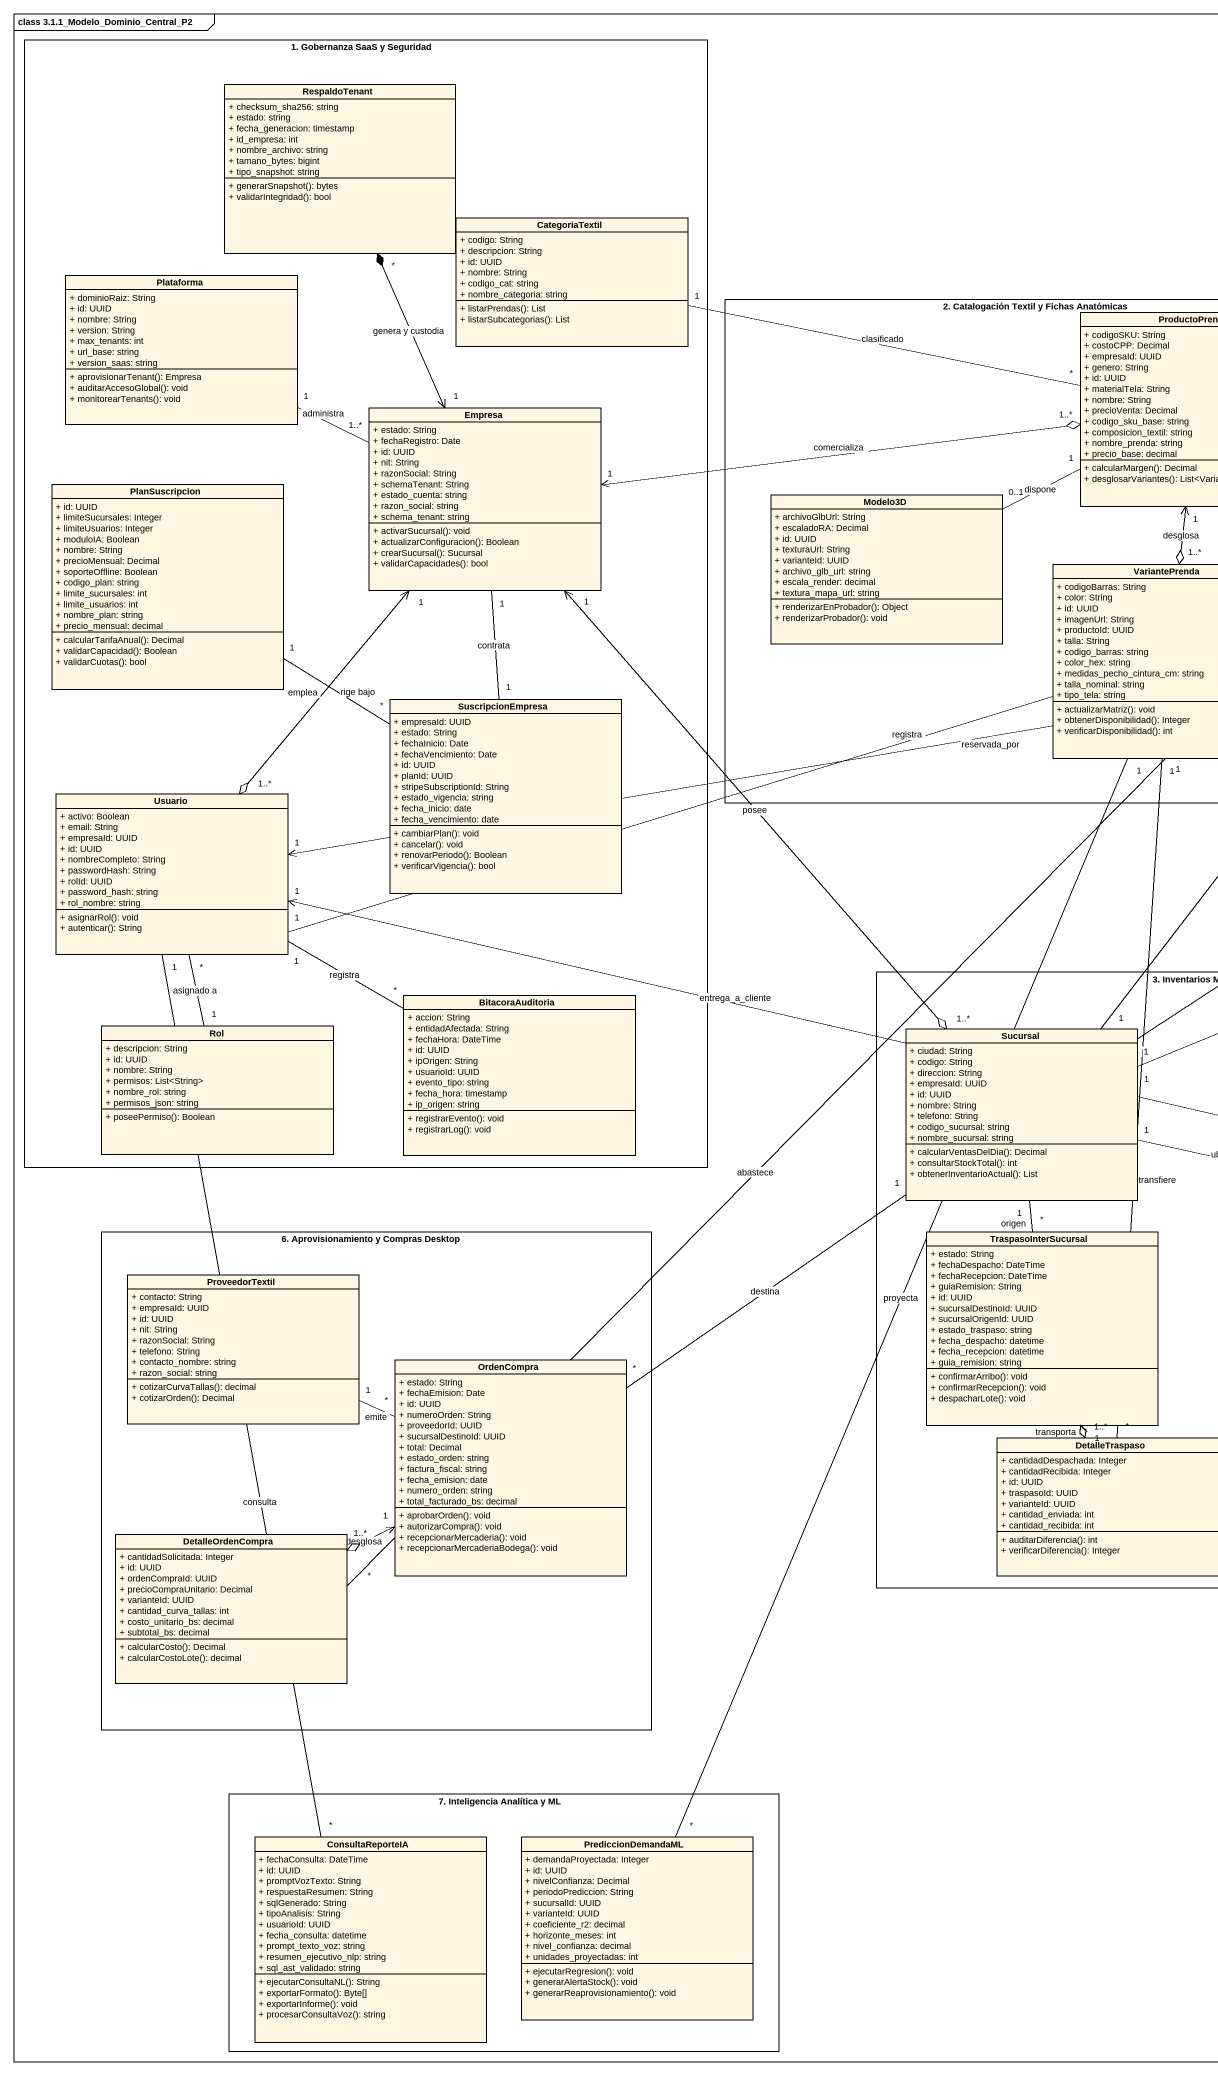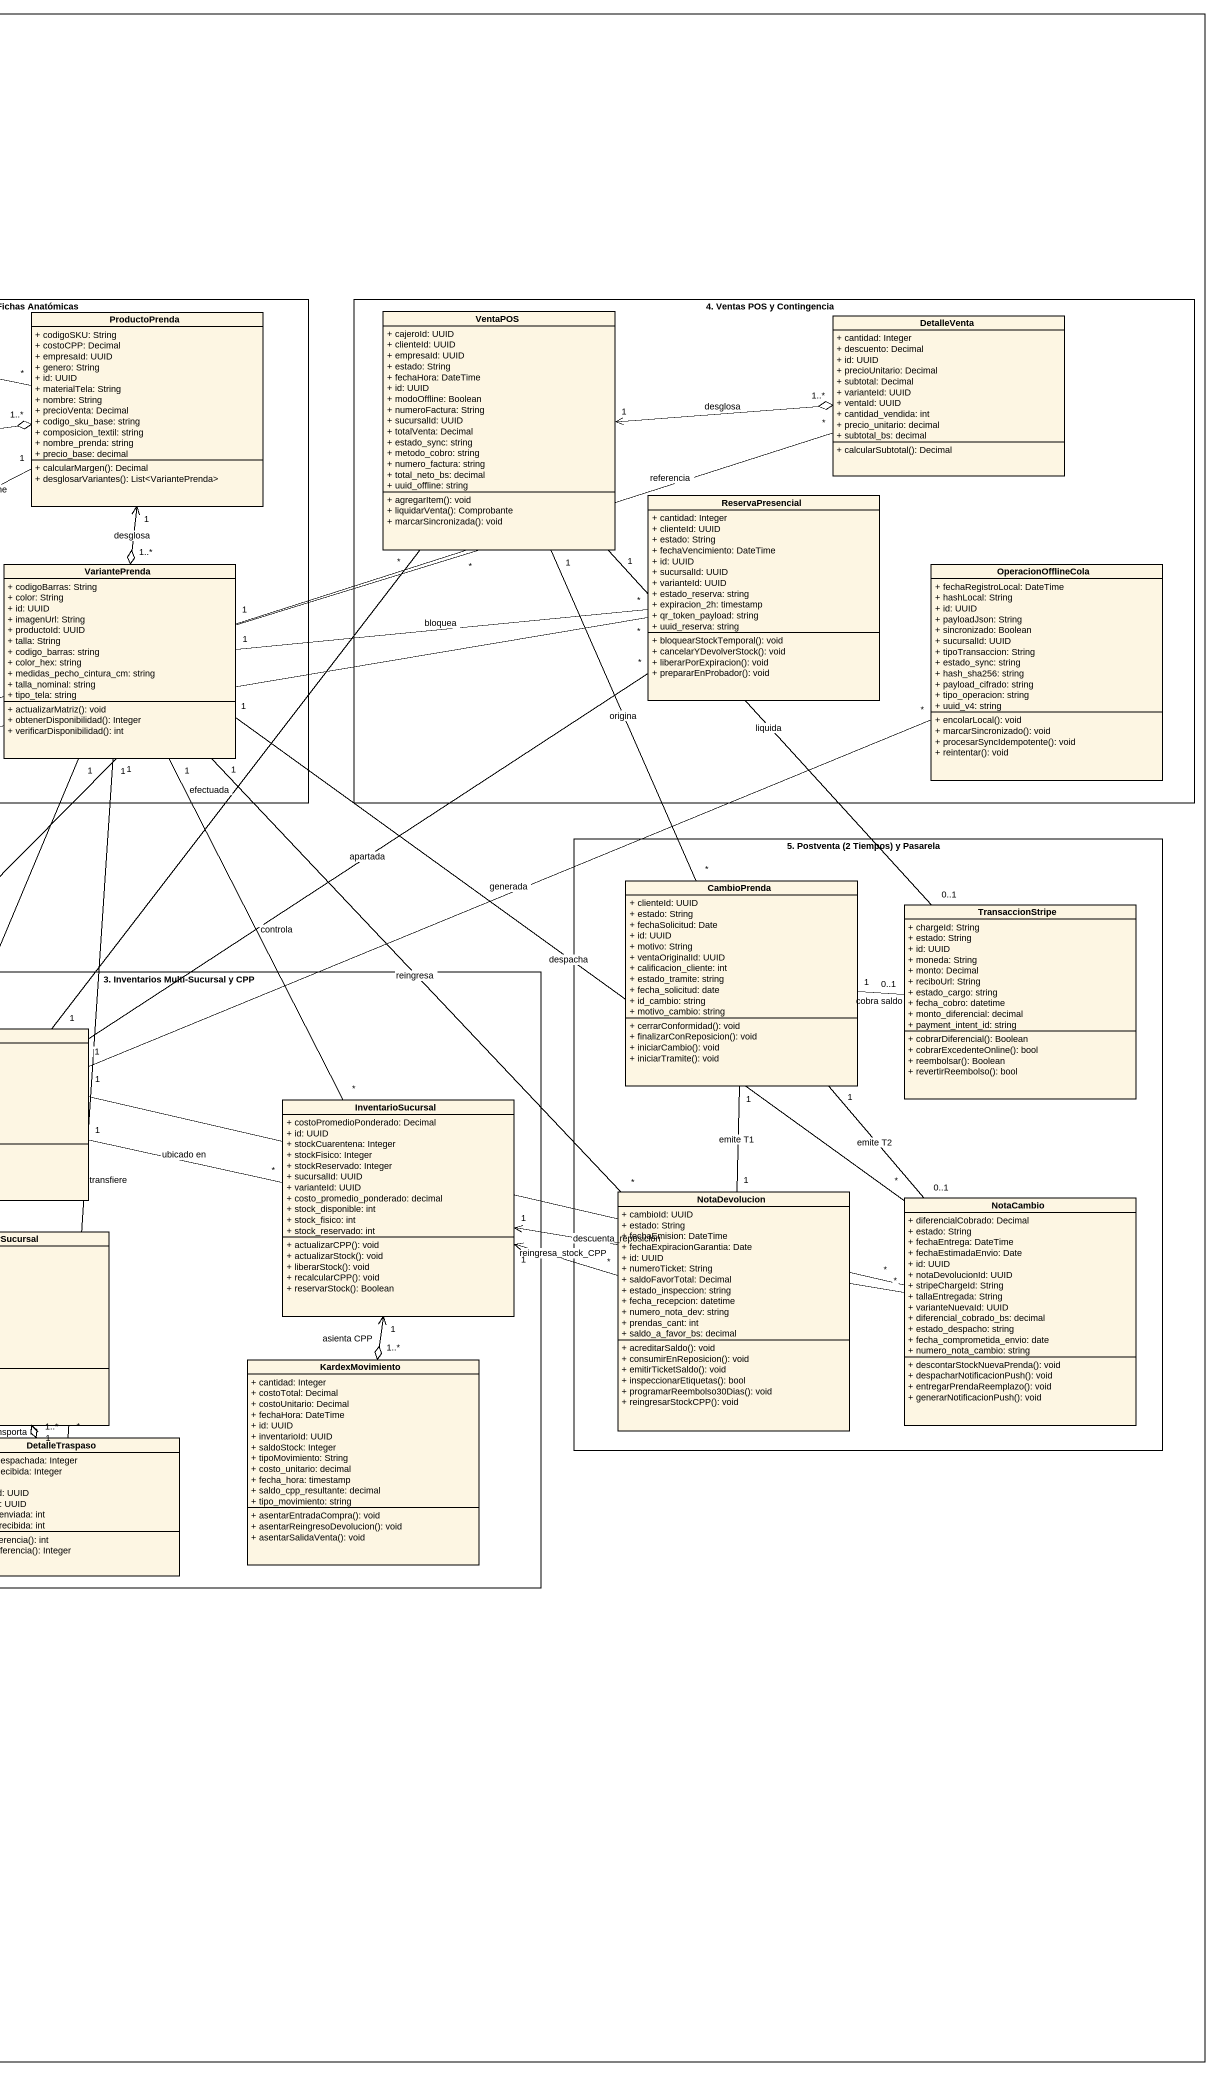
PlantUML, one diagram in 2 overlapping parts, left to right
@startuml
mainframe class 3.1.1_Modelo_Dominio_Central_P2
hide circle
hide empty members
skinparam classAttributeIconSize 0
rectangle "1. Gobernanza SaaS y Seguridad" as r1_Gobernanza_SaaS_y {
  class RespaldoTenant {
    + checksum_sha256: string
    + estado: string
    + fecha_generacion: timestamp
    + id_empresa: int
    + nombre_archivo: string
    + tamano_bytes: bigint
    + tipo_snapshot: string
    + generarSnapshot(): bytes
    + validarIntegridad(): bool
  }
  class CategoriaTextil {
    + codigo: String
    + descripcion: String
    + id: UUID
    + nombre: String
    + codigo_cat: string
    + nombre_categoria: string
    + listarPrendas(): List
    + listarSubcategorias(): List
  }
  class Plataforma {
    + dominioRaiz: String
    + id: UUID
    + nombre: String
    + version: String
    + max_tenants: int
    + url_base: string
    + version_saas: string
    + aprovisionarTenant(): Empresa
    + auditarAccesoGlobal(): void
    + monitorearTenants(): void
  }
  class Empresa {
    + estado: String
    + fechaRegistro: Date
    + id: UUID
    + nit: String
    + razonSocial: String
    + schemaTenant: String
    + estado_cuenta: string
    + razon_social: string
    + schema_tenant: string
    + activarSucursal(): void
    + actualizarConfiguracion(): Boolean
    + crearSucursal(): Sucursal
    + validarCapacidades(): bool
  }
  class PlanSuscripcion {
    + id: UUID
    + limiteSucursales: Integer
    + limiteUsuarios: Integer
    + moduloIA: Boolean
    + nombre: String
    + precioMensual: Decimal
    + soporteOffline: Boolean
    + codigo_plan: string
    + limite_sucursales: int
    + limite_usuarios: int
    + nombre_plan: string
    + precio_mensual: decimal
    + calcularTarifaAnual(): Decimal
    + validarCapacidad(): Boolean
    + validarCuotas(): bool
  }
  class SuscripcionEmpresa {
    + empresaId: UUID
    + estado: String
    + fechaInicio: Date
    + fechaVencimiento: Date
    + id: UUID
    + planId: UUID
    + stripeSubscriptionId: String
    + estado_vigencia: string
    + fecha_inicio: date
    + fecha_vencimiento: date
    + cambiarPlan(): void
    + cancelar(): void
    + renovarPeriodo(): Boolean
    + verificarVigencia(): bool
  }
  class Usuario {
    + activo: Boolean
    + email: String
    + empresaId: UUID
    + id: UUID
    + nombreCompleto: String
    + passwordHash: String
    + rolId: UUID
    + password_hash: string
    + rol_nombre: string
    + asignarRol(): void
    + autenticar(): String
  }
  class BitacoraAuditoria {
    + accion: String
    + entidadAfectada: String
    + fechaHora: DateTime
    + id: UUID
    + ipOrigen: String
    + usuarioId: UUID
    + evento_tipo: string
    + fecha_hora: timestamp
    + ip_origen: string
    + registrarEvento(): void
    + registrarLog(): void
  }
  class Rol {
    + descripcion: String
    + id: UUID
    + nombre: String
    + permisos: List<String>
    + nombre_rol: string
    + permisos_json: string
    + poseePermiso(): Boolean
  }
}
rectangle "2. Catalogación Textil y Fichas Anatómicas" as r2_Catalogación_Textil_y {
  class ProductoPrenda {
    + codigoSKU: String
    + costoCPP: Decimal
    + empresaId: UUID
    + genero: String
    + id: UUID
    + materialTela: String
    + nombre: String
    + precioVenta: Decimal
    + codigo_sku_base: string
    + composicion_textil: string
    + nombre_prenda: string
    + precio_base: decimal
    + calcularMargen(): Decimal
    + desglosarVariantes(): List<VariantePrenda>
  }
  class Modelo3D {
    + archivoGlbUrl: String
    + escaladoRA: Decimal
    + id: UUID
    + texturaUrl: String
    + varianteId: UUID
    + archivo_glb_url: string
    + escala_render: decimal
    + textura_mapa_url: string
    + renderizarEnProbador(): Object
    + renderizarProbador(): void
  }
  class VariantePrenda {
    + codigoBarras: String
    + color: String
    + id: UUID
    + imagenUrl: String
    + productoId: UUID
    + talla: String
    + codigo_barras: string
    + color_hex: string
    + medidas_pecho_cintura_cm: string
    + talla_nominal: string
    + tipo_tela: string
    + actualizarMatriz(): void
    + obtenerDisponibilidad(): Integer
    + verificarDisponibilidad(): int
  }
}
rectangle "4. Ventas POS y Contingencia" as r4_Ventas_POS_y_Contingencia {
  class VentaPOS {
    + cajeroId: UUID
    + clienteId: UUID
    + empresaId: UUID
    + estado: String
    + fechaHora: DateTime
    + id: UUID
    + modoOffline: Boolean
    + numeroFactura: String
    + sucursalId: UUID
    + totalVenta: Decimal
    + estado_sync: string
    + metodo_cobro: string
    + numero_factura: string
    + total_neto_bs: decimal
    + uuid_offline: string
    + agregarItem(): void
    + liquidarVenta(): Comprobante
    + marcarSincronizada(): void
  }
  class DetalleVenta {
    + cantidad: Integer
    + descuento: Decimal
    + id: UUID
    + precioUnitario: Decimal
    + subtotal: Decimal
    + varianteId: UUID
    + ventaId: UUID
    + cantidad_vendida: int
    + precio_unitario: decimal
    + subtotal_bs: decimal
    + calcularSubtotal(): Decimal
  }
  class ReservaPresencial {
    + cantidad: Integer
    + clienteId: UUID
    + estado: String
    + fechaVencimiento: DateTime
    + id: UUID
    + sucursalId: UUID
    + varianteId: UUID
    + estado_reserva: string
    + expiracion_2h: timestamp
    + qr_token_payload: string
    + uuid_reserva: string
    + bloquearStockTemporal(): void
    + cancelarYDevolverStock(): void
    + liberarPorExpiracion(): void
    + prepararEnProbador(): void
  }
  class OperacionOfflineCola {
    + fechaRegistroLocal: DateTime
    + hashLocal: String
    + id: UUID
    + payloadJson: String
    + sincronizado: Boolean
    + sucursalId: UUID
    + tipoTransaccion: String
    + estado_sync: string
    + hash_sha256: string
    + payload_cifrado: string
    + tipo_operacion: string
    + uuid_v4: string
    + encolarLocal(): void
    + marcarSincronizado(): void
    + procesarSyncIdempotente(): void
    + reintentar(): void
  }
}
rectangle "5. Postventa (2 Tiempos) y Pasarela" as r5_Postventa_2_Tiempos_y {
  class CambioPrenda {
    + clienteId: UUID
    + estado: String
    + fechaSolicitud: Date
    + id: UUID
    + motivo: String
    + ventaOriginalId: UUID
    + calificacion_cliente: int
    + estado_tramite: string
    + fecha_solicitud: date
    + id_cambio: string
    + motivo_cambio: string
    + cerrarConformidad(): void
    + finalizarConReposicion(): void
    + iniciarCambio(): void
    + iniciarTramite(): void
  }
  class TransaccionStripe {
    + chargeId: String
    + estado: String
    + id: UUID
    + moneda: String
    + monto: Decimal
    + reciboUrl: String
    + estado_cargo: string
    + fecha_cobro: datetime
    + monto_diferencial: decimal
    + payment_intent_id: string
    + cobrarDiferencial(): Boolean
    + cobrarExcedenteOnline(): bool
    + reembolsar(): Boolean
    + revertirReembolso(): bool
  }
  class NotaDevolucion {
    + cambioId: UUID
    + estado: String
    + fechaEmision: DateTime
    + fechaExpiracionGarantia: Date
    + id: UUID
    + numeroTicket: String
    + saldoFavorTotal: Decimal
    + estado_inspeccion: string
    + fecha_recepcion: datetime
    + numero_nota_dev: string
    + prendas_cant: int
    + saldo_a_favor_bs: decimal
    + acreditarSaldo(): void
    + consumirEnReposicion(): void
    + emitirTicketSaldo(): void
    + inspeccionarEtiquetas(): bool
    + programarReembolso30Dias(): void
    + reingresarStockCPP(): void
  }
  class NotaCambio {
    + diferencialCobrado: Decimal
    + estado: String
    + fechaEntrega: DateTime
    + fechaEstimadaEnvio: Date
    + id: UUID
    + notaDevolucionId: UUID
    + stripeChargeId: String
    + tallaEntregada: String
    + varianteNuevaId: UUID
    + diferencial_cobrado_bs: decimal
    + estado_despacho: string
    + fecha_comprometida_envio: date
    + numero_nota_cambio: string
    + descontarStockNuevaPrenda(): void
    + despacharNotificacionPush(): void
    + entregarPrendaReemplazo(): void
    + generarNotificacionPush(): void
  }
}
rectangle "3. Inventarios Multi-Sucursal y CPP" as r3_Inventarios_Multi {
  class Sucursal {
    + ciudad: String
    + codigo: String
    + direccion: String
    + empresaId: UUID
    + id: UUID
    + nombre: String
    + telefono: String
    + codigo_sucursal: string
    + nombre_sucursal: string
    + calcularVentasDelDia(): Decimal
    + consultarStockTotal(): int
    + obtenerInventarioActual(): List
  }
  class InventarioSucursal {
    + costoPromedioPonderado: Decimal
    + id: UUID
    + stockCuarentena: Integer
    + stockFisico: Integer
    + stockReservado: Integer
    + sucursalId: UUID
    + varianteId: UUID
    + costo_promedio_ponderado: decimal
    + stock_disponible: int
    + stock_fisico: int
    + stock_reservado: int
    + actualizarCPP(): void
    + actualizarStock(): void
    + liberarStock(): void
    + recalcularCPP(): void
    + reservarStock(): Boolean
  }
  class TraspasoInterSucursal {
    + estado: String
    + fechaDespacho: DateTime
    + fechaRecepcion: DateTime
    + guiaRemision: String
    + id: UUID
    + sucursalDestinoId: UUID
    + sucursalOrigenId: UUID
    + estado_traspaso: string
    + fecha_despacho: datetime
    + fecha_recepcion: datetime
    + guia_remision: string
    + confirmarArribo(): void
    + confirmarRecepcion(): void
    + despacharLote(): void
  }
  class KardexMovimiento {
    + cantidad: Integer
    + costoTotal: Decimal
    + costoUnitario: Decimal
    + fechaHora: DateTime
    + id: UUID
    + inventarioId: UUID
    + saldoStock: Integer
    + tipoMovimiento: String
    + costo_unitario: decimal
    + fecha_hora: timestamp
    + saldo_cpp_resultante: decimal
    + tipo_movimiento: string
    + asentarEntradaCompra(): void
    + asentarReingresoDevolucion(): void
    + asentarSalidaVenta(): void
  }
  class DetalleTraspaso {
    + cantidadDespachada: Integer
    + cantidadRecibida: Integer
    + id: UUID
    + traspasoId: UUID
    + varianteId: UUID
    + cantidad_enviada: int
    + cantidad_recibida: int
    + auditarDiferencia(): int
    + verificarDiferencia(): Integer
  }
}
rectangle "6. Aprovisionamiento y Compras Desktop" as r6_Aprovisionamiento_y {
  class ProveedorTextil {
    + contacto: String
    + empresaId: UUID
    + id: UUID
    + nit: String
    + razonSocial: String
    + telefono: String
    + contacto_nombre: string
    + razon_social: string
    + cotizarCurvaTallas(): decimal
    + cotizarOrden(): Decimal
  }
  class OrdenCompra {
    + estado: String
    + fechaEmision: Date
    + id: UUID
    + numeroOrden: String
    + proveedorId: UUID
    + sucursalDestinoId: UUID
    + total: Decimal
    + estado_orden: string
    + factura_fiscal: string
    + fecha_emision: date
    + numero_orden: string
    + total_facturado_bs: decimal
    + aprobarOrden(): void
    + autorizarCompra(): void
    + recepcionarMercaderia(): void
    + recepcionarMercaderiaBodega(): void
  }
  class DetalleOrdenCompra {
    + cantidadSolicitada: Integer
    + id: UUID
    + ordenCompraId: UUID
    + precioCompraUnitario: Decimal
    + varianteId: UUID
    + cantidad_curva_tallas: int
    + costo_unitario_bs: decimal
    + subtotal_bs: decimal
    + calcularCosto(): Decimal
    + calcularCostoLote(): decimal
  }
}
rectangle "7. Inteligencia Analítica y ML" as r7_Inteligencia_Analítica_y {
  class ConsultaReporteIA {
    + fechaConsulta: DateTime
    + id: UUID
    + promptVozTexto: String
    + respuestaResumen: String
    + sqlGenerado: String
    + tipoAnalisis: String
    + usuarioId: UUID
    + fecha_consulta: datetime
    + prompt_texto_voz: string
    + resumen_ejecutivo_nlp: string
    + sql_ast_validado: string
    + ejecutarConsultaNL(): String
    + exportarFormato(): Byte[]
    + exportarInforme(): void
    + procesarConsultaVoz(): string
  }
  class PrediccionDemandaML {
    + demandaProyectada: Integer
    + id: UUID
    + nivelConfianza: Decimal
    + periodoPrediccion: String
    + sucursalId: UUID
    + varianteId: UUID
    + coeficiente_r2: decimal
    + horizonte_meses: int
    + nivel_confianza: decimal
    + unidades_proyectadas: int
    + ejecutarRegresion(): void
    + generarAlertaStock(): void
    + generarReaprovisionamiento(): void
  }
}
Plataforma "1" -right- "1..*" Empresa : administra
ProductoPrenda "*" -left- "1" CategoriaTextil : clasificado
ProductoPrenda "1" -left- "0..1" Modelo3D : dispone
ProductoPrenda "1" <--o "1..*" VariantePrenda : desglosa
VentaPOS "1" <-right-o "1..*" DetalleVenta : desglosa
VentaPOS "*" -left- "1" Usuario : registra
VentaPOS "1" -- "0..1" TransaccionStripe : liquida
VentaPOS "*" -- "1" Sucursal : efectuada
DetalleVenta "*" -left- "1" VariantePrenda : referencia
Empresa "1" <-up-* "*" RespaldoTenant : genera y custodia
Empresa "1" <-right-o "1..*" ProductoPrenda : comercializa
Empresa "1" -- "1" SuscripcionEmpresa : contrata
Empresa "1" <--o "1..*" Usuario : emplea
Empresa "1" <--o "1..*" Sucursal : posee
ReservaPresencial "*" -left- "1" VariantePrenda : bloquea
ReservaPresencial "*" -left-> "1" Usuario : reservada_por
ReservaPresencial "*" -- "1" Sucursal : apartada
OperacionOfflineCola "*" -left- "1" Sucursal : generada
SuscripcionEmpresa "*" -up- "1" PlanSuscripcion : rige bajo
Usuario "1" -right- "*" BitacoraAuditoria : registra
Usuario "*" -- "1" Rol : asignado a
CambioPrenda "*" -up- "1" VentaPOS : origina
CambioPrenda "1" -right- "0..1" TransaccionStripe : cobra saldo
CambioPrenda "1" -- "1" NotaDevolucion : emite T1
CambioPrenda "1" -- "0..1" NotaCambio : emite T2
InventarioSucursal "*" -up- "1" VariantePrenda : controla
InventarioSucursal "*" -left- "1" Sucursal : ubicado en
InventarioSucursal "1" <--o "1..*" KardexMovimiento : asienta CPP
NotaDevolucion "*" -up- "1" VariantePrenda : reingresa
NotaDevolucion "*" -left-> "1" InventarioSucursal : reingresa_stock_CPP
NotaCambio "*" -up- "1" VariantePrenda : despacha
NotaCambio "*" -left-> "1" Usuario : entrega_a_cliente
NotaCambio "*" -left-> "1" InventarioSucursal : descuenta_reposicion
TraspasoInterSucursal "*" -up- "1" Sucursal : origen
TraspasoInterSucursal "1" <--o "1..*" DetalleTraspaso : transporta
OrdenCompra "*" -up- "1" Sucursal : destina
OrdenCompra "*" -left- "1" ProveedorTextil : emite
OrdenCompra "1" <-left-o "1..*" DetalleOrdenCompra : desglosa
DetalleTraspaso "*" -up- "1" VariantePrenda : transfiere
DetalleOrdenCompra "*" -up- "1" VariantePrenda : abastece
ConsultaReporteIA "*" -up- "1" Usuario : consulta
PrediccionDemandaML "*" -up- "1" VariantePrenda : proyecta
@enduml
